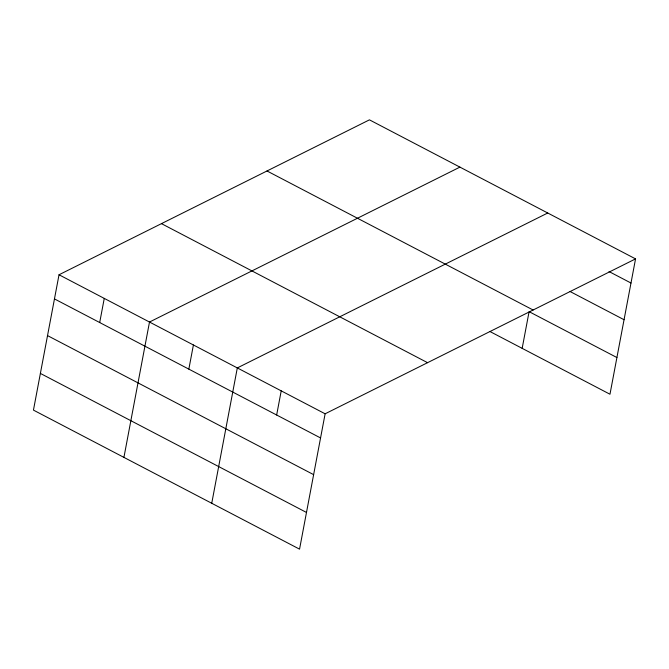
<?xml version="1.0" encoding="UTF-8"?>
<svg xmlns="http://www.w3.org/2000/svg" width="669" height="669" viewBox="0 0 669 669"><rect width="100%" height="100%" fill="white"/><g stroke="black" fill="none" stroke-linecap="round" stroke-linejoin="round"><path stroke-width="1" d="M59.023 274.767L33.45 410.114L299.553 549.157L325.126 413.802L635.55 258.886L369.447 119.843L59.023 274.767L325.126 413.802M99.698 322.55L104.264 298.399M123.924 457.387L149.496 322.04L459.921 167.116M188.842 369.121L193.408 344.978M211.739 503.272L237.311 367.925L547.735 213.001M276.657 415.006L281.214 390.863M522.163 348.348L529.095 311.654L616.91 357.539M635.55 258.886L609.977 394.233L490.151 331.623M609.033 271.555L630.984 283.029M570.088 291.525L624.052 319.723M267.006 170.971L533.109 310.006M161.463 223.638L427.566 362.682M54.465 298.909L320.56 437.952M47.532 335.604L313.627 474.647M40.383 373.419L306.486 512.454"/></g></svg>
